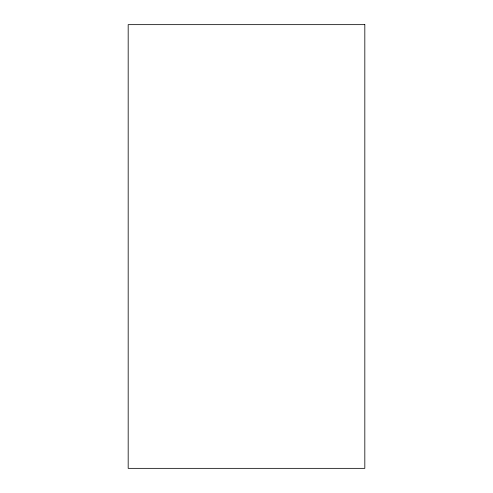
<?xml version="1.0" encoding="UTF-8"?>
<svg xmlns="http://www.w3.org/2000/svg" width="493" height="493" viewBox="0 0 493 493"><rect width="100%" height="100%" fill="white"/><g stroke="black" fill="none" stroke-linecap="round" stroke-linejoin="round"><path stroke-width="0.74" d="M364.82 24.65L128.18 24.65L128.18 468.35L364.82 468.35L364.82 24.65"/></g></svg>
